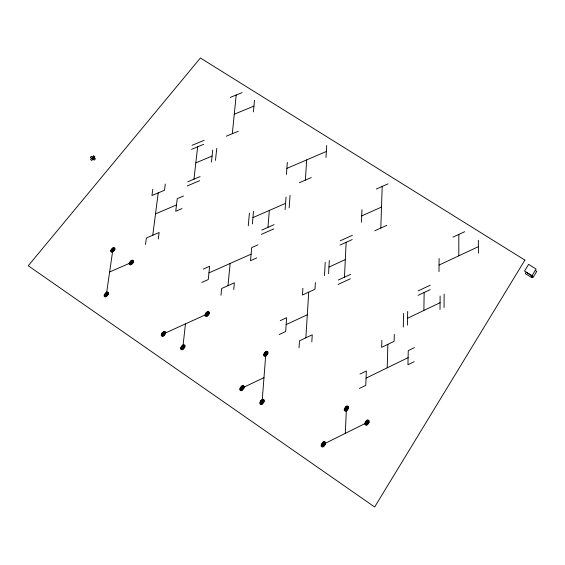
<?xml version="1.0" encoding="UTF-8"?>
<svg xmlns="http://www.w3.org/2000/svg" width="565" height="565" viewBox="0 0 565 565"><rect width="100%" height="100%" fill="white"/><g stroke="black" fill="none" stroke-linecap="round" stroke-linejoin="round"><path stroke-width="0.85" d="M458.815 255.811L458.829 234.411M444.055 307.558L444.147 294.097M438.991 271.61L439.111 258.544M440.015 309.486L440.128 296.011M423.877 310.46L424.153 292.493M407.407 325.101L407.704 311.428M403.297 327.071L403.615 313.37M394.306 334.381L394.116 341.331L381.629 347.341L381.848 340.356M387.195 367.843L387.88 344.332M380.803 228.055L382.208 186.436M361.445 222.236L361.974 209.643M345.307 433.362L346.423 408.566M344.459 277.168L346.14 242.307M328.59 273.672L329.31 260.507M324.472 275.558L325.214 262.372M326.005 157.444L326.704 145.509M311.824 341.79L312.24 334.812L299.485 340.808L299.026 347.828M315.369 282.578L314.966 289.266L302.459 295.015L302.897 288.291M305.87 337.806L308.723 292.133M305.354 180.122L306.71 159.881M289.16 207.849L290.071 195.363M285.106 209.629L286.038 197.121M286.42 174.465L287.331 162.325M262.082 401.948L265.832 353.824M267.951 227.356L269.328 210.448M252.393 223.952L253.508 211.275M248.268 225.76L249.405 213.054M233.755 289.499L234.383 282.783L221.614 288.524L220.95 295.276M253.417 111.891L254.476 100.379M228.006 285.65L230.132 263.467M232.321 133.714L236.198 95.012M215.477 160.425L216.762 148.383M211.423 162.127L212.722 150.064M182.862 347.249L185.461 323.893M193.943 179.176L197.658 146.808M158.313 238.967L159.132 232.498L146.356 237.999L145.502 244.504M165.277 184.063L164.486 190.264L151.957 195.547L152.783 189.31M152.755 235.245L158.228 192.905M106.368 294.429L112.838 249.892M92.964 159.259L93.995 158.038M323.371 444.274L367.017 422.556M366.071 378.126L408.1 357.666M359.397 388.459L365.795 385.337L366.339 370.965L359.976 374.051M414.202 361.692L407.951 364.743L408.248 350.632L414.463 347.616M407.556 318.243L440.071 302.734M242.011 388.091L263.975 377.66M418.093 295.354L430.191 289.633M418.171 290.89L430.248 285.191M279.258 334.522L285.664 331.528L286.639 317.707L280.268 320.659M439.047 265.063L478.386 246.658M286.151 324.6L307.311 314.762M452.975 237.123L464.67 231.714M338.301 280.007L350.604 274.343M338.075 284.442L350.406 278.757M328.95 267.076L345.307 259.61M163.49 333.873L207.221 314.006M340.066 245.055L352.193 239.574M374.828 230.76L386.764 225.357M340.285 240.761L352.383 235.301M201.846 282.422L208.259 279.562L209.643 266.256L203.266 269.081M256.8 257.894L250.528 260.698L251.672 247.618L257.908 244.857M361.706 215.922L381.516 207.058M208.951 272.888L251.1 254.144M376.339 189.035L388.063 183.844M261.779 230.075L274.103 224.651M261.418 234.355L273.771 228.903M252.951 217.596L285.572 203.358M109.631 271.956L131.398 262.499M299.372 182.714L311.322 177.537M286.872 168.377L326.358 151.462M182.008 208.584L175.736 211.261L177.255 198.668L183.498 196.02M155.516 213.888L176.499 204.947M187.283 185.906L199.643 180.68M187.771 181.782L200.102 176.584M195.815 162.882L212.073 156.081M191.577 149.329L203.725 144.294M226.332 136.2L238.296 131.242M192.044 145.339L204.17 140.318M234.277 114.201L253.946 106.121M230.315 97.399L242.067 92.625M535.246 270.437L536.75 271.377L533.077 277.493L531.573 276.553L536.079 269.025L528.593 264.356L524.525 271.066L532.025 275.762M91.615 158.405L92.865 159.231M478.336 240.252L478.428 253.099M367.448 422.345C366.629 424.421 366.395 421.257 367.448 422.345M367.886 422.126C366.24 426.293 365.767 419.95 367.886 422.126M345.632 408.601C346.387 411.949 348.294 405.02 345.632 408.601M346.027 408.587C346.402 410.261 347.355 406.793 346.027 408.587M323.816 444.055C322.954 446.173 322.756 442.946 323.816 444.055M324.254 443.836C322.135 448.596 322.036 441.117 324.254 443.836M262.52 401.736C261.623 403.798 261.496 400.656 262.52 401.736M262.965 401.524C260.762 406.143 260.825 398.869 262.965 401.524M265.056 353.86C265.72 357.08 267.775 350.406 265.056 353.86M265.444 353.838C265.776 355.449 266.807 352.115 265.444 353.838M241.22 388.127C241.869 391.432 244.009 384.574 241.22 388.127M241.615 388.113C241.94 389.765 243.007 386.333 241.615 388.113M206.451 314.041C207.044 317.177 209.205 310.686 206.451 314.041M206.832 314.027C207.136 315.595 208.217 312.346 206.832 314.027M182.071 347.284C182.65 350.498 184.903 343.831 182.071 347.284M182.467 347.263C182.756 348.873 183.879 345.54 182.467 347.263M162.706 333.901C163.257 337.093 165.545 330.49 162.706 333.901M163.094 333.887C163.37 335.483 164.514 332.178 163.094 333.887M130.628 262.527C131.151 265.55 133.439 259.293 130.628 262.527M131.009 262.513C131.271 264.024 132.415 260.896 131.009 262.513M107.251 294.04C105.302 297.861 105.351 292.034 107.251 294.04M105.98 294.45C106.234 295.996 107.421 292.783 105.98 294.45M112.075 249.921C112.576 252.915 114.893 246.714 112.075 249.921M112.456 249.907C112.71 251.404 113.869 248.303 112.456 249.907M365.852 421.765L365.435 422.634A2.825 2.698 57.3 0 0 365.294 423.418A1.914 1.829 57.4 0 0 365.428 424.209L366.24 424.718A1.801 1.723 57.3 0 0 366.946 424.541A2.818 2.698 57.1 0 0 367.582 424.096L368.606 422.479A2.818 2.698 57 0 0 368.747 421.702A1.801 1.723 56.9 0 0 368.62 420.953L367.801 420.402A1.801 1.723 57 0 0 367.095 420.579A2.818 2.698 57.2 0 0 366.459 421.024L365.852 421.765M366.141 421.963L365.83 422.613A2.119 2.027 57.3 0 0 365.725 423.206A1.434 1.37 57.3 0 0 365.823 423.792L366.431 424.181A1.349 1.292 57.3 0 0 366.968 424.047A2.112 2.027 57.1 0 0 367.441 423.715L368.211 422.5A2.112 2.027 57 0 0 368.316 421.914A1.349 1.292 57 0 0 368.218 421.356L367.603 420.939A1.349 1.292 57 0 0 367.073 421.073A2.119 2.027 57.2 0 0 366.6 421.405L366.141 421.963M369.002 422.458L367.723 424.477A3.524 3.376 57.1 0 1 366.925 425.042A2.253 2.154 57.4 0 1 366.042 425.261L365.025 424.619A2.394 2.288 57.4 0 1 364.856 423.63A3.531 3.376 57.4 0 1 365.039 422.655L366.318 420.635A3.524 3.376 57.2 0 1 367.109 420.077A2.253 2.154 56.9 0 1 367.999 419.866L369.016 420.558A2.246 2.154 56.8 0 1 369.178 421.483A3.524 3.376 56.9 0 1 369.002 422.458M347.609 408.509L346.832 409.71A2.091 2.02 55 0 1 346.359 410.042A1.335 1.292 55.2 0 1 345.822 410.169L345.222 409.787A1.42 1.37 55.3 0 1 345.123 409.201A2.091 2.02 55.3 0 1 345.236 408.622L346.013 407.422A2.091 2.02 55.1 0 1 346.486 407.097A1.335 1.292 54.9 0 1 347.016 406.962L347.623 407.379A1.335 1.292 54.8 0 1 347.715 407.93A2.091 2.02 54.9 0 1 347.609 408.509M348.005 408.488L346.974 410.091A2.79 2.691 55 0 1 346.331 410.529A1.78 1.723 55.3 0 1 345.625 410.706L344.82 410.197A1.893 1.829 55.4 0 1 344.692 409.413A2.79 2.698 55.3 0 1 344.841 408.643L345.872 407.047A2.79 2.691 55.1 0 1 346.507 406.602A1.78 1.716 54.9 0 1 347.214 406.433L348.026 406.984A1.78 1.716 54.8 0 1 348.153 407.718A2.783 2.691 54.8 0 1 348.005 408.488M348.4 408.474L347.108 410.473A3.482 3.369 55 0 1 346.31 411.023A2.225 2.154 55.3 0 1 345.427 411.242L344.424 410.607A2.366 2.281 55.5 0 1 344.262 409.632A3.489 3.369 55.4 0 1 344.445 408.657L345.738 406.666A3.489 3.369 55.1 0 1 346.529 406.115A2.225 2.147 54.8 0 1 347.419 405.896L348.428 406.588A2.225 2.147 54.7 0 1 348.584 407.506A3.482 3.369 54.8 0 1 348.4 408.474M324.578 444.21L323.78 445.446A2.133 2.069 69.6 0 1 323.293 445.792A1.363 1.321 69.7 0 1 322.749 445.926L322.142 445.538A1.448 1.405 69.6 0 1 322.05 444.93A2.14 2.069 69.5 0 1 322.17 444.337L322.968 443.101A2.14 2.069 69.3 0 1 323.455 442.755A1.363 1.321 69.2 0 1 323.992 442.628L324.607 443.045A1.363 1.321 69.3 0 1 324.698 443.617A2.133 2.069 69.4 0 1 324.578 444.21M324.981 444.196L323.922 445.841A2.846 2.754 69.7 0 1 323.265 446.293A1.822 1.759 69.8 0 1 322.544 446.477L321.732 445.955A1.935 1.872 69.7 0 1 321.612 445.149A2.853 2.754 69.5 0 1 321.768 444.351L322.827 442.706A2.853 2.754 69.3 0 1 323.484 442.254A1.815 1.759 69.2 0 1 324.204 442.077L325.016 442.642A1.815 1.759 69.2 0 1 325.136 443.398A2.846 2.754 69.4 0 1 324.981 444.196M325.384 444.175L324.056 446.23A3.56 3.447 69.7 0 1 323.237 446.802A2.274 2.204 69.9 0 1 322.34 447.028L321.323 446.378A2.415 2.338 69.8 0 1 321.167 445.368A3.567 3.447 69.5 0 1 321.365 444.373L322.693 442.317A3.567 3.447 69.2 0 1 323.505 441.745A2.274 2.196 69.1 0 1 324.409 441.526L325.433 442.233A2.274 2.196 69.2 0 1 325.581 443.179A3.56 3.447 69.4 0 1 325.384 444.175M260.656 400.966L260.091 402.04A3.447 3.425 -89.6 0 0 259.872 403.007A2.204 2.189 -87.5 0 0 259.992 403.933L260.988 404.618A2.196 2.189 -85.4 0 0 261.885 404.406A3.439 3.425 -84.3 0 0 262.704 403.848L264.067 401.856A3.439 3.418 -85.1 0 0 264.286 400.889A2.196 2.182 -87.7 0 0 264.159 399.971L263.219 399.271A2.331 2.317 -89.9 0 0 262.273 399.497A3.447 3.425 89.4 0 0 261.454 400.048L260.656 400.966M260.938 401.164L260.486 402.026A2.754 2.74 -89.2 0 0 260.31 402.796A1.759 1.752 -87.5 0 0 260.409 403.53L261.207 404.081A1.759 1.752 -85.9 0 0 261.927 403.911A2.754 2.74 -85 0 0 262.584 403.474L263.671 401.87A2.754 2.74 -85.7 0 0 263.841 401.101A1.759 1.744 -87.7 0 0 263.742 400.366L262.993 399.808A1.865 1.857 -89.5 0 0 262.231 399.992A2.754 2.74 90 0 0 261.581 400.43L260.938 401.164M261.221 401.362L260.889 402.005A2.069 2.055 -88.8 0 0 260.755 402.584A1.321 1.314 -87.5 0 0 260.825 403.135L261.426 403.551A1.321 1.314 -86.3 0 0 261.962 403.424A2.062 2.055 -85.6 0 0 262.457 403.092L263.276 401.892A2.062 2.055 -86.2 0 0 263.403 401.312A1.321 1.314 -87.7 0 0 263.332 400.762L262.767 400.345A1.398 1.391 -89 0 0 262.195 400.479A2.069 2.055 -89.4 0 0 261.701 400.811L261.221 401.362M264.717 353.061L264.272 353.895A2.691 2.655 8.1 0 0 264.102 354.636A1.716 1.695 7.2 0 0 264.201 355.343L264.985 355.879A1.716 1.695 6.4 0 0 265.684 355.717A2.684 2.648 6 0 0 266.327 355.293L267.393 353.754A2.684 2.648 6.2 0 0 267.563 353.012A1.716 1.695 7 0 0 267.464 352.306L266.729 351.762A1.822 1.794 7.9 0 0 265.981 351.939A2.684 2.648 8.3 0 0 265.338 352.362L264.717 353.061M264.992 353.252L264.66 353.874A2.013 1.992 7.8 0 0 264.533 354.432A1.285 1.271 7.2 0 0 264.611 354.968L265.197 355.364A1.285 1.271 6.6 0 0 265.727 355.244A2.013 1.985 6.3 0 0 266.207 354.926L267.005 353.775A2.013 1.985 6.5 0 0 267.132 353.217A1.285 1.271 7.1 0 0 267.061 352.687L266.503 352.278A1.363 1.349 7.7 0 0 265.946 352.412A2.013 1.992 8 0 0 265.465 352.722L264.992 353.252M267.789 353.739L266.454 355.66A3.355 3.312 5.7 0 1 265.649 356.19A2.147 2.119 6.2 0 1 264.773 356.395L263.791 355.724A2.147 2.119 7.2 0 1 263.671 354.841A3.362 3.319 8.3 0 1 263.883 353.909L265.218 351.995A3.362 3.312 8.6 0 1 266.016 351.465A2.274 2.246 8.1 0 1 266.948 351.246L267.874 351.924A2.14 2.112 7 0 1 267.994 352.807A3.355 3.312 6 0 1 267.789 353.739M241.163 387.505L240.817 388.148A2.055 2.041 -44.3 0 0 240.683 388.72A1.314 1.3 -44.1 0 0 240.754 389.264L241.347 389.673A1.314 1.3 -43.3 0 0 241.884 389.546A2.055 2.034 -42.4 0 0 242.378 389.221L243.197 388.035A2.055 2.034 -41.8 0 0 243.331 387.463A1.314 1.3 -41.9 0 0 243.268 386.919L242.703 386.502A1.391 1.384 -42.8 0 0 242.138 386.637A2.055 2.041 -43.7 0 0 241.643 386.961L241.163 387.505M243.6 388.021L242.498 389.596A2.74 2.719 -42.2 0 1 241.841 390.034A1.752 1.737 -43.5 0 1 241.128 390.203L240.337 389.659A1.752 1.737 -44.4 0 1 240.245 388.932A2.74 2.719 -44.7 0 1 240.422 388.162L241.523 386.587A2.74 2.719 -43.9 0 1 242.18 386.149A1.857 1.843 -42.7 0 1 242.936 385.973L243.685 386.524A1.744 1.737 -41.6 0 1 243.776 387.251A2.74 2.712 -41.5 0 1 243.6 388.021M243.995 388L242.618 389.977A3.425 3.397 -42 0 1 241.799 390.521A2.189 2.168 -43.6 0 1 240.902 390.733L239.92 390.055A2.189 2.168 -44.8 0 1 239.8 389.144A3.425 3.397 -45.2 0 1 240.026 388.183L241.403 386.213A3.425 3.397 -44.2 0 1 242.223 385.669A2.317 2.302 -42.6 0 1 243.169 385.443L244.101 386.135A2.182 2.168 -41.2 0 1 244.214 387.046A3.418 3.397 -41.1 0 1 243.995 388M205.858 313.081L205.286 314.091A3.333 3.213 -14.5 0 0 205.053 314.995A2.26 2.182 -14.7 0 0 205.159 315.906L206.112 316.499A2.126 2.055 -14.9 0 0 206.988 316.301A3.333 3.213 -14.8 0 0 207.793 315.793L209.156 313.928A3.333 3.206 -14.6 0 0 209.389 313.024A2.126 2.048 -14.3 0 0 209.283 312.17L208.33 311.52A2.126 2.048 -14.2 0 0 207.461 311.718A3.333 3.213 -14.2 0 0 206.649 312.233L205.858 313.081M206.133 313.271L205.674 314.076A2.663 2.571 -14.5 0 0 205.49 314.797A1.808 1.744 -14.7 0 0 205.575 315.524L206.331 316.005A1.702 1.639 -14.8 0 0 207.03 315.842A2.663 2.571 -14.7 0 0 207.68 315.432L208.768 313.942A2.663 2.571 -14.6 0 0 208.951 313.222A1.702 1.639 -14.3 0 0 208.873 312.537L208.111 312.021A1.702 1.639 -14.2 0 0 207.412 312.177A2.663 2.571 -14.3 0 0 206.769 312.586L206.133 313.271M206.402 313.455L206.063 314.055A1.999 1.928 -14.5 0 0 205.921 314.599A1.356 1.307 -14.6 0 0 205.985 315.15L206.557 315.503A1.278 1.229 -14.7 0 0 207.08 315.383A1.999 1.928 -14.7 0 0 207.567 315.079L208.379 313.963A1.999 1.928 -14.5 0 0 208.52 313.42A1.278 1.229 -14.4 0 0 208.457 312.904L207.892 312.516A1.278 1.229 -14.3 0 0 207.362 312.636A1.999 1.928 -14.3 0 0 206.882 312.939L206.402 313.455M181.485 346.296L180.892 347.334A3.404 3.291 -27.9 0 0 180.652 348.266A2.309 2.232 -28 0 0 180.751 349.205L181.704 349.813A2.175 2.098 -28 0 0 182.594 349.608A3.404 3.284 -27.7 0 0 183.42 349.078L184.826 347.164A3.404 3.284 -27.5 0 0 185.066 346.232A2.168 2.098 -27.3 0 0 184.974 345.349L184.013 344.692A2.168 2.098 -27.4 0 0 183.124 344.89A3.404 3.284 -27.6 0 0 182.297 345.42L181.485 346.296M181.761 346.486L181.287 347.313A2.719 2.627 -27.8 0 0 181.09 348.061A1.843 1.78 -27.9 0 0 181.174 348.81L181.937 349.297A1.737 1.681 -27.9 0 0 182.65 349.135A2.719 2.627 -27.7 0 0 183.307 348.711L184.43 347.178A2.719 2.627 -27.5 0 0 184.628 346.437A1.737 1.674 -27.4 0 0 184.55 345.731L183.78 345.201A1.737 1.681 -27.4 0 0 183.067 345.363A2.719 2.627 -27.6 0 0 182.41 345.787L181.761 346.486M182.036 346.677L181.683 347.298A2.041 1.97 -27.8 0 0 181.535 347.856A1.384 1.335 -27.9 0 0 181.591 348.421L182.17 348.789A1.307 1.257 -27.8 0 0 182.7 348.662A2.041 1.97 -27.7 0 0 183.194 348.344L184.042 347.2A2.041 1.97 -27.5 0 0 184.183 346.642A1.3 1.257 -27.5 0 0 184.126 346.112L183.554 345.709A1.3 1.257 -27.5 0 0 183.018 345.837A2.041 1.97 -27.6 0 0 182.523 346.147L182.036 346.677M162.127 332.926L161.526 333.957A3.397 3.249 -26.9 0 0 161.279 334.876A2.302 2.204 -27 0 0 161.371 335.808L162.317 336.408A2.168 2.076 -27 0 0 163.207 336.21A3.397 3.249 -26.8 0 0 164.034 335.688L165.446 333.788A3.397 3.242 -26.6 0 0 165.693 332.87A2.168 2.069 -26.5 0 0 165.609 331.994L164.655 331.337A2.168 2.076 -26.5 0 0 163.765 331.535A3.397 3.249 -26.7 0 0 162.939 332.058L162.127 332.926M162.395 333.117L161.922 333.936A2.719 2.599 -26.9 0 0 161.717 334.671A1.843 1.766 -26.9 0 0 161.795 335.419L162.55 335.9A1.737 1.66 -26.9 0 0 163.264 335.737A2.719 2.599 -26.8 0 0 163.921 335.32L165.051 333.802A2.719 2.599 -26.6 0 0 165.255 333.068A1.73 1.66 -26.5 0 0 165.185 332.368L164.422 331.846A1.73 1.66 -26.5 0 0 163.709 332.001A2.719 2.599 -26.7 0 0 163.052 332.425L162.395 333.117M162.671 333.308L162.31 333.922A2.041 1.949 -26.8 0 0 162.162 334.473A1.384 1.321 -26.9 0 0 162.219 335.031L162.784 335.391A1.3 1.243 -26.9 0 0 163.32 335.271A2.034 1.949 -26.8 0 0 163.815 334.96L164.662 333.823A2.034 1.949 -26.6 0 0 164.811 333.272A1.3 1.243 -26.6 0 0 164.761 332.743L164.189 332.347A1.3 1.243 -26.6 0 0 163.652 332.467A2.034 1.949 -26.7 0 0 163.158 332.785L162.671 333.308M532.731 276.349L531.919 277.697L525.344 273.587L526.163 272.238L532.731 276.349M524.878 260.119L374.652 506.996L28.25 265.769L200.398 58.004L524.878 260.119M132.542 262.457L131.702 263.53A1.985 1.843 -18.9 0 1 131.214 263.827A1.264 1.179 -19 0 1 130.692 263.94L130.141 263.565A1.264 1.179 -18.9 0 1 130.098 263.064A1.985 1.843 -18.9 0 1 130.247 262.541L131.087 261.475A1.985 1.843 -18.8 0 1 131.574 261.178A1.342 1.25 -18.8 0 1 132.132 261.058L132.648 261.44A1.264 1.179 -18.8 0 1 132.69 261.934A1.985 1.843 -18.8 0 1 132.542 262.457M132.923 262.443L131.8 263.876A2.648 2.458 -18.9 0 1 131.151 264.265A1.688 1.568 -19 0 1 130.459 264.42L129.717 263.919A1.688 1.575 -19 0 1 129.66 263.255A2.648 2.465 -18.9 0 1 129.865 262.555L130.988 261.129A2.641 2.458 -18.8 0 1 131.638 260.733A1.794 1.667 -18.7 0 1 132.372 260.578L133.065 261.087A1.688 1.568 -18.7 0 1 133.128 261.75A2.641 2.458 -18.8 0 1 132.923 262.443M133.305 262.428L131.906 264.215A3.305 3.072 -18.9 0 1 131.094 264.71A2.112 1.963 -19 0 1 130.225 264.9L129.3 264.272A2.112 1.963 -19 0 1 129.23 263.445A3.305 3.079 -18.9 0 1 129.484 262.57L130.882 260.783A3.305 3.079 -18.8 0 1 131.694 260.296A2.239 2.083 -18.7 0 1 132.62 260.098L133.481 260.733A2.112 1.963 -18.7 0 1 133.559 261.56A3.305 3.072 -18.8 0 1 133.305 262.428M107.534 294.386L106.672 295.488A2.027 1.886 -25.2 0 1 106.171 295.792A1.292 1.201 -25.3 0 1 105.641 295.912L105.083 295.523A1.292 1.201 -25.3 0 1 105.048 295.015A2.027 1.886 -25.2 0 1 105.203 294.478L106.072 293.376A2.027 1.886 -25.2 0 1 106.566 293.073A1.37 1.278 -25.1 0 1 107.131 292.945L107.654 293.341A1.292 1.201 -25.1 0 1 107.696 293.849A2.027 1.886 -25.1 0 1 107.534 294.386M107.922 294.372L106.771 295.841A2.705 2.514 -25.2 0 1 106.107 296.251A1.723 1.603 -25.3 0 1 105.401 296.406L104.652 295.891A1.723 1.603 -25.3 0 1 104.603 295.205A2.705 2.514 -25.3 0 1 104.815 294.492L105.973 293.023A2.698 2.514 -25.2 0 1 106.637 292.621A1.829 1.702 -25.1 0 1 107.385 292.451L108.085 292.974A1.723 1.603 -25.1 0 1 108.134 293.659A2.698 2.514 -25.1 0 1 107.922 294.372M108.311 294.351L106.87 296.194A3.376 3.143 -25.2 0 1 106.043 296.703A2.154 2.006 -25.3 0 1 105.154 296.893L104.228 296.251A2.154 2.006 -25.4 0 1 104.158 295.403A3.376 3.143 -25.3 0 1 104.426 294.506L105.874 292.67A3.376 3.143 -25.2 0 1 106.7 292.169A2.288 2.133 -25.1 0 1 107.64 291.957L108.508 292.613A2.154 2.006 -25 0 1 108.579 293.461A3.376 3.136 -25.1 0 1 108.311 294.351M113.982 249.85L113.134 250.916A1.978 1.822 -19.3 0 1 112.647 251.206A1.264 1.165 -19.3 0 1 112.124 251.319L111.58 250.945A1.264 1.165 -19.3 0 1 111.538 250.457A1.978 1.829 -19.3 0 1 111.693 249.935L112.541 248.875A1.978 1.822 -19.2 0 1 113.028 248.586A1.342 1.236 -19.2 0 1 113.579 248.466L114.095 248.847A1.264 1.165 -19.2 0 1 114.137 249.335A1.978 1.822 -19.2 0 1 113.982 249.85M114.363 249.836L113.233 251.256A2.641 2.429 -19.3 0 1 112.583 251.644A1.688 1.554 -19.4 0 1 111.891 251.792L111.157 251.298A1.688 1.554 -19.4 0 1 111.107 250.641A2.641 2.437 -19.3 0 1 111.312 249.949L112.442 248.536A2.641 2.437 -19.2 0 1 113.092 248.148A1.787 1.653 -19.2 0 1 113.826 247.993L114.518 248.494A1.688 1.554 -19.2 0 1 114.568 249.151A2.641 2.429 -19.2 0 1 114.363 249.836M114.744 249.822L113.332 251.595A3.298 3.037 -19.3 0 1 112.52 252.082A2.105 1.942 -19.4 0 1 111.651 252.273L110.74 251.651A2.112 1.942 -19.4 0 1 110.669 250.825A3.298 3.044 -19.3 0 1 110.931 249.963L112.343 248.197A3.298 3.044 -19.2 0 1 113.155 247.71A2.239 2.062 -19.1 0 1 114.074 247.512L114.935 248.148A2.105 1.942 -19.1 0 1 115.006 248.967A3.298 3.037 -19.2 0 1 114.744 249.822M95.238 158.864L94.214 160.086L90.308 157.501L91.332 156.279L95.238 158.864M93.712 155.912L90.584 159.634L91.834 160.46L94.955 156.738L93.712 155.912"/></g></svg>
